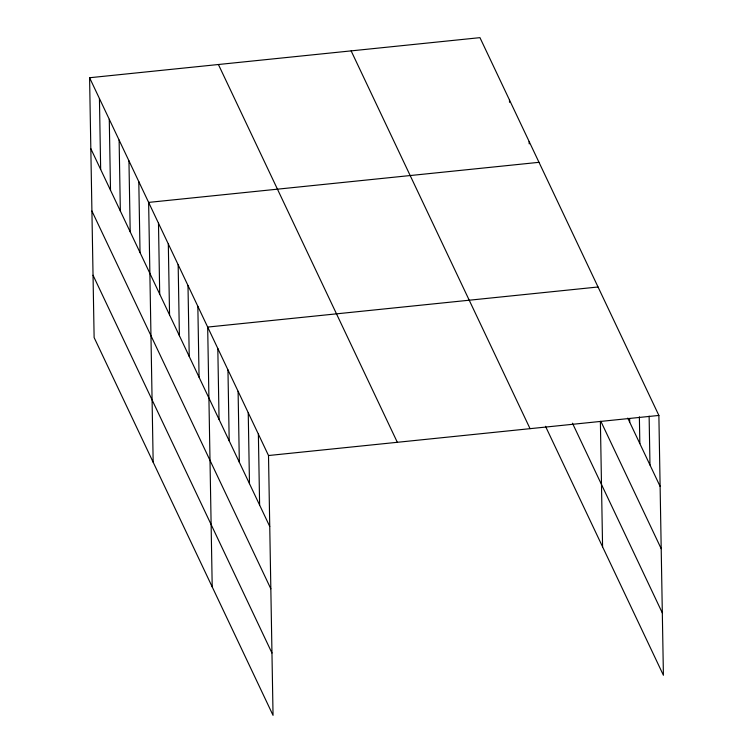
<?xml version="1.0" encoding="UTF-8"?>
<svg xmlns="http://www.w3.org/2000/svg" width="753" height="753" viewBox="0 0 753 753"><rect width="100%" height="100%" fill="white"/><g stroke="black" fill="none" stroke-linecap="round" stroke-linejoin="round"><path stroke-width="1.13" d="M89.588 77.738L268.51 455.527L273.047 715.35L94.125 337.56L89.588 77.738L479.953 37.65L658.875 415.44L663.412 675.262L545.501 426.302M538.997 162.319L148.633 202.406L153.17 462.229M598.042 286.987L207.677 327.075L212.214 586.898M268.51 455.527L658.875 415.44M627.767 418.094L660.108 486.391M600.847 421.294L661.2 548.721M572.459 423.195L662.32 612.933M351.133 50.875L530.056 428.664M218.408 64.504L397.33 442.293M90.831 148.689L269.753 526.479M91.913 211.019L270.835 588.808M93.043 275.231L271.965 653.02M649.124 416.127L649.971 464.987M639.372 416.823L639.834 443.573M629.63 418.677L629.696 422.169M600.386 421.416L602.579 546.819M529.152 141.545L529.199 143.87M509.47 99.989L509.517 102.314M258.373 434.114L259.616 505.065M248.236 412.71L249.478 483.661M238.099 391.296L239.332 462.257M227.961 369.892L229.194 440.844M217.815 348.488L219.057 419.44M197.841 306.302L199.074 377.253M187.996 285.519L189.238 356.47M178.16 264.745L179.393 335.697M168.314 243.963L169.557 314.914M158.478 223.18L159.711 294.141M138.797 181.624L140.03 252.584M128.951 160.85L130.194 231.802M119.115 140.067L120.348 211.028M109.27 119.294L110.512 190.245M99.434 98.511L100.667 169.463"/></g></svg>
